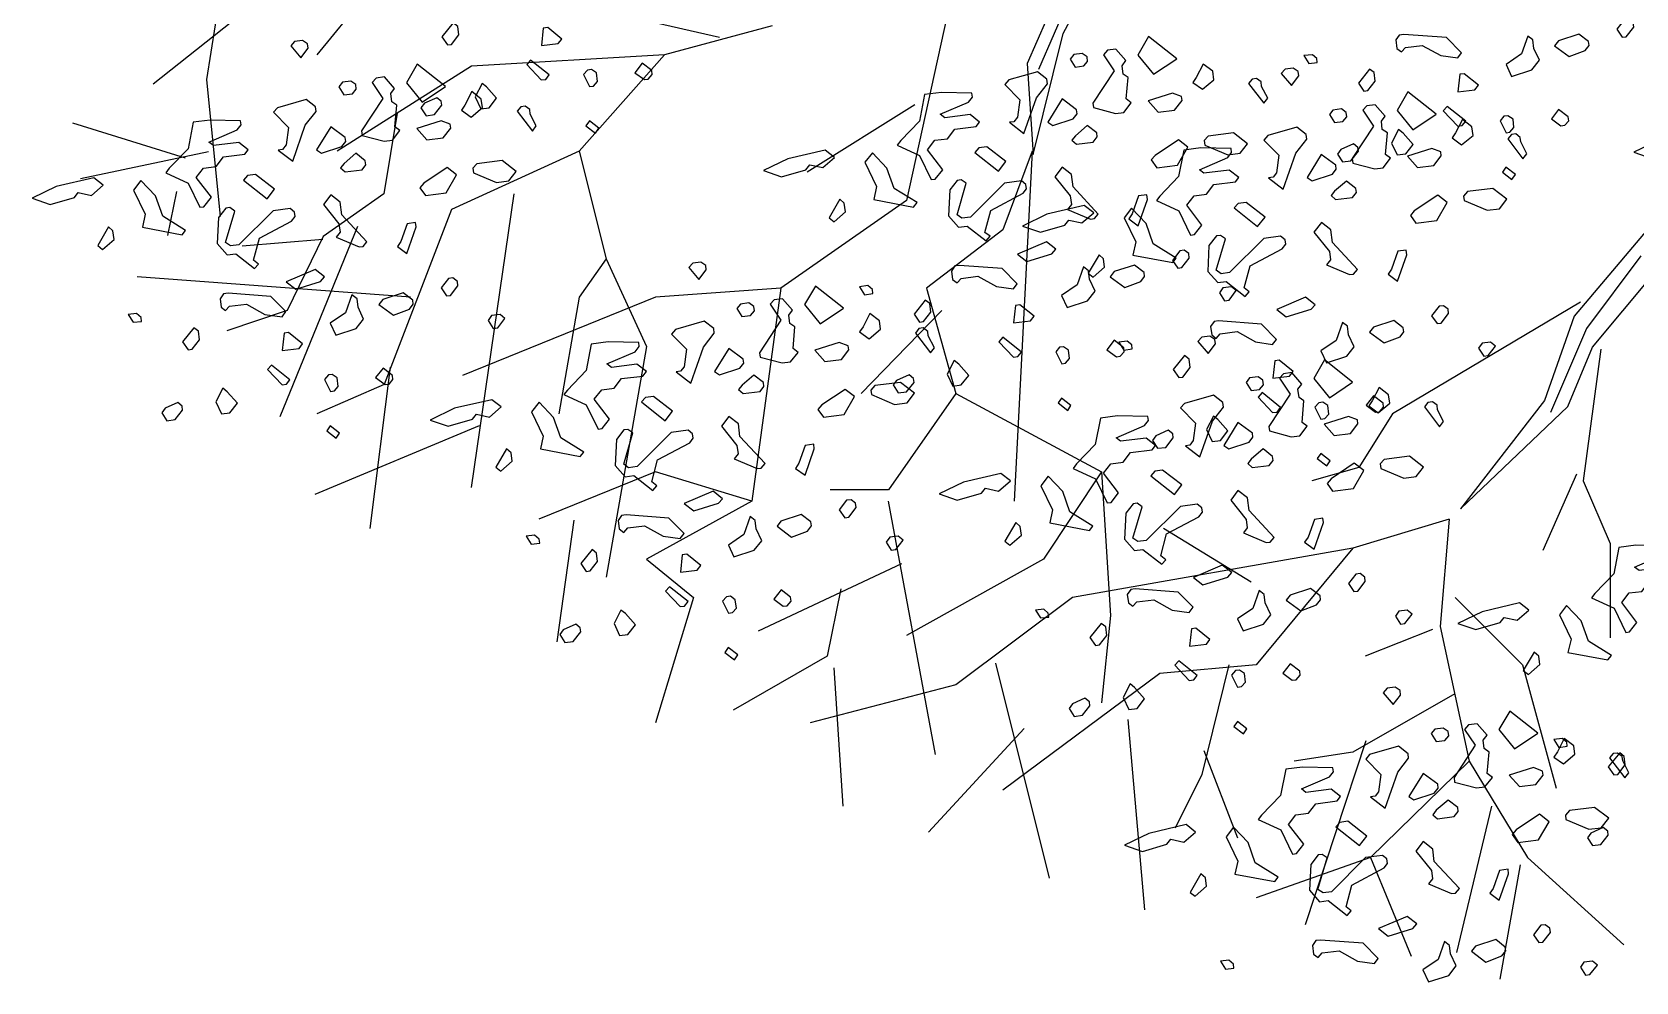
# Model space of a CAD drawing. Header units: millimetres. Extents: x 935 to 13922, y 3203 to 7816.
# Drawn here: x 5771.2 to 5887.9, y 4141.1 to 4210.2 of the extents above; entities that cross this region are included whole.
import ezdxf

# ---------------------------------------------------------------- set-up
doc = ezdxf.new("R2010")
doc.units = ezdxf.units.MM
doc.layers.add('ALBERI', color=104, linetype='Continuous')

msp = doc.modelspace()

# ---------------------------------------------------------------- linework, layer by layer
at = {"layer": 'ALBERI', "color": 44, "linetype": 'ByBlock'}
for p, q in [((5846.19, 4210.1), (5852.3, 4221.51)), ((5849.7, 4219.72), (5844.4, 4207.49)), ((5848.35, 4218.82), (5843.58, 4207.94)), ((5837.74, 4211.33), (5834.81, 4197.95)), ((5844.03, 4201.31), (5846.19, 4210.1)), ((5843.58, 4207.94), (5844.03, 4201.31))]:
    msp.add_line(p, q, dxfattribs=at)
at = {"layer": 'ALBERI', "color": 104, "linetype": 'ByBlock'}
for p, q in [((5801.04, 4219.81), (5791.91, 4208.55)), ((5785.84, 4219.16), (5783.88, 4206.76)), ((5787.01, 4211.98), (5780, 4206.43)), ((5821.21, 4209.82), (5810.44, 4212.26)), ((5825.02, 4210.67), (5817.19, 4208.55)), ((5803.16, 4207.74), (5793.38, 4201.54)), ((5817.19, 4208.55), (5803.16, 4207.74)), ((5817.19, 4208.55), (5810.99, 4201.54)), ((5783.88, 4206.76), (5784.86, 4196.8)), ((5797.74, 4204.31), (5796.77, 4198.44)), ((5835.4, 4204.92), (5827.57, 4200.03)), ((5782.35, 4201.05), (5774.16, 4203.59)), ((5784.02, 4201.5), (5774.72, 4199.54)), ((5810.99, 4201.54), (5801.69, 4197.29)), ((5810.99, 4201.54), (5812.95, 4193.7)), ((5843.94, 4201.54), (5841.82, 4195.82)), ((5843.94, 4201.54), (5842.64, 4176.08)), ((5892.62, 4200.49), (5883.38, 4189.53)), ((5781.69, 4198.6), (5781.03, 4195.4)), ((5796.77, 4198.44), (5792.36, 4195.34)), ((5806.23, 4198.44), (5803.13, 4177.06)), ((5801.69, 4197.29), (5796.8, 4184.57)), ((5834.81, 4197.95), (5825.67, 4191.58)), ((5794.87, 4196.06), (5789.22, 4182.22)), ((5792.34, 4195.13), (5786.47, 4194.64)), ((5792.36, 4195.34), (5789.75, 4189.95)), ((5841.82, 4195.82), (5836.27, 4191.58)), ((5888.22, 4193.93), (5884.27, 4188.63)), ((5812.95, 4193.7), (5810.99, 4190.93)), ((5812.95, 4193.7), (5815.89, 4187.34)), ((5884.72, 4187.29), (5889.12, 4192.58)), ((5798.72, 4190.93), (5778.82, 4192.4)), ((5825.67, 4191.58), (5816.54, 4190.93)), ((5825.67, 4191.58), (5823.55, 4176.08)), ((5836.27, 4191.58), (5838.39, 4183.91)), ((5816.54, 4190.93), (5802.51, 4185.22)), ((5810.99, 4190.93), (5809.52, 4182.44)), ((5883.84, 4190.56), (5870.17, 4182.44)), ((5789.75, 4189.95), (5785.35, 4188.48)), ((5837.38, 4189.95), (5831.51, 4183.91)), ((5883.38, 4189.53), (5881.22, 4183.41)), ((5884.27, 4188.63), (5881.66, 4182.52)), ((5815.89, 4187.34), (5812.95, 4170.53)), ((5882.93, 4182.97), (5884.72, 4187.29)), ((5885.31, 4187.14), (5884.03, 4177.55)), ((5797.23, 4185.83), (5795.76, 4174.08)), ((5796.8, 4184.57), (5791.91, 4182.44)), ((5838.39, 4183.91), (5833.5, 4176.9)), ((5838.39, 4183.91), (5849, 4178.2)), ((5881.22, 4183.41), (5875.11, 4175.51)), ((5870.17, 4182.44), (5867.72, 4178.53)), ((5875.11, 4175.51), (5882.93, 4182.97)), ((5803.72, 4181.56), (5791.76, 4176.57)), ((5816.54, 4178.2), (5808.06, 4174.77)), ((5823.55, 4176.08), (5816.54, 4178.2)), ((5849, 4178.2), (5844.76, 4171.84)), ((5849, 4178.2), (5849.65, 4167.76)), ((5867.72, 4178.53), (5864.29, 4177.55)), ((5883.54, 4178.04), (5881.09, 4172.49)), ((5884.03, 4177.55), (5885.99, 4172.98)), ((5833.5, 4176.9), (5829.26, 4176.9)), ((5823.55, 4176.08), (5815.89, 4171.84)), ((5833.47, 4176.08), (5836.89, 4157.64)), ((5810.6, 4174.68), (5809.37, 4165.83)), ((5859.87, 4170.17), (5853.5, 4174.08)), ((5874.28, 4174.77), (5867.27, 4172.65)), ((5874.28, 4174.77), (5873.63, 4166.94)), ((5885.99, 4172.98), (5885.99, 4166.13)), ((5815.89, 4171.84), (5819.31, 4169.06)), ((5844.76, 4171.84), (5834.81, 4166.29)), ((5867.27, 4172.65), (5846.88, 4169.06)), ((5867.27, 4172.65), (5860.25, 4164.17)), ((5834.44, 4171.51), (5824.01, 4166.62)), ((5830.02, 4169.68), (5829.04, 4164.78)), ((5819.31, 4169.06), (5816.54, 4159.93)), ((5846.88, 4169.06), (5838.39, 4162.7)), ((5874.73, 4169.06), (5879.63, 4164.17)), ((5849.65, 4167.76), (5849, 4161.39)), ((5873.63, 4166.94), (5875.75, 4157.15)), ((5873.08, 4166.74), (5868.18, 4164.78)), ((5829.04, 4164.78), (5822.19, 4160.86)), ((5829.52, 4163.95), (5830.18, 4153.87)), ((5841.27, 4164.29), (5845.19, 4148.63)), ((5853.24, 4163.52), (5841.82, 4155.03)), ((5860.25, 4164.17), (5853.24, 4163.52)), ((5858.26, 4164.17), (5856.3, 4156.17)), ((5879.63, 4164.17), (5882.07, 4155.19)), ((5838.39, 4162.7), (5827.79, 4159.93)), ((5874.69, 4162.05), (5867.27, 4157.8)), ((5850.9, 4160.18), (5852.12, 4146.34)), ((5843.36, 4159.52), (5836.4, 4151.99)), ((5856.44, 4157.93), (5858.89, 4151.56)), ((5867.27, 4157.8), (5863.02, 4157.15)), ((5868.21, 4158.62), (5863.8, 4145.24)), ((5875.75, 4157.15), (5868.57, 4150.14)), ((5875.75, 4157.15), (5879.99, 4150.14)), ((5856.3, 4156.17), (5854.34, 4152.26)), ((5877.36, 4153.87), (5874.81, 4143.23)), ((5868.57, 4150.14), (5860.25, 4147.2)), ((5868.57, 4150.14), (5871.51, 4142.96)), ((5879.44, 4149.6), (5877.97, 4141.28)), ((5879.99, 4150.14), (5887, 4143.77))]:
    msp.add_line(p, q, dxfattribs=at)
at = {"layer": 'ALBERI', "color": 104}
for points in [[(5802.23, 4210.02), (5802.15, 4210.63), (5801.82, 4210.88), (5801, 4209.86), (5801.4, 4209.29), (5801.69, 4209.32), (5802.23, 4210.02)], [(5809.73, 4209.71), (5808.7, 4210.54), (5808.38, 4210.5), (5808.24, 4209.23), (5809.47, 4209.39), (5809.73, 4209.71)], [(5884.46, 4209.24), (5884.42, 4209.53), (5883.73, 4210.07), (5882.25, 4209.59), (5881.96, 4209.22), (5883.02, 4208.44), (5884.18, 4208.88), (5884.46, 4209.24)], [(5887.71, 4210.57), (5887.67, 4210.9), (5887.34, 4211.15), (5887.02, 4211.11), (5886.48, 4210.42), (5886.88, 4209.84), (5887.17, 4209.88), (5887.71, 4210.57)], [(5791.23, 4209.37), (5790.87, 4209.61), (5790.29, 4209.54), (5790, 4209.21), (5790.74, 4208.35), (5791.27, 4209.04), (5791.23, 4209.37)], [(5851.16, 4205.06), (5850.79, 4205.35), (5850.93, 4206.91), (5850.56, 4207.16), (5850.49, 4207.77), (5850.77, 4208.14), (5850.04, 4208.97), (5849.43, 4208.89), (5849.14, 4208.56), (5849.91, 4207.4), (5848.37, 4205.04), (5848.41, 4204.72), (5850.01, 4204.29), (5850.62, 4204.37), (5851.16, 4205.06)], [(5852.42, 4209.89), (5851.64, 4208.54), (5852.77, 4207.14), (5854.47, 4208.27), (5852.42, 4209.89)], [(5874.1, 4209.81), (5870.98, 4210.04), (5870.65, 4210), (5870.4, 4209.64), (5870.48, 4209.02), (5870.81, 4208.77), (5871.1, 4209.1), (5872.33, 4209.25), (5873.67, 4208.51), (5874.91, 4208.33), (5875.19, 4208.7), (5874.1, 4209.81)], [(5880.85, 4208.16), (5880.44, 4209.03), (5880.37, 4209.64), (5880, 4209.93), (5879.54, 4208.62), (5878.42, 4207.86), (5878.83, 4206.99), (5880.31, 4207.47), (5880.85, 4208.16)], [(5799.21, 4207.87), (5798.43, 4206.52), (5799.56, 4205.12), (5801.26, 4206.26), (5799.21, 4207.87)], [(5808.81, 4207.1), (5807.46, 4208.18), (5807.17, 4207.85), (5808.23, 4206.73), (5808.56, 4206.77), (5808.81, 4207.1)], [(5816.3, 4207.13), (5816.27, 4207.42), (5815.57, 4207.95), (5815.04, 4207.26), (5815.73, 4206.76), (5816.01, 4206.8), (5816.3, 4207.13)], [(5847.98, 4208.08), (5847.94, 4208.41), (5847.58, 4208.65), (5846.97, 4208.58), (5846.71, 4208.25), (5847.08, 4207.67), (5847.7, 4207.75), (5847.98, 4208.08)], [(5857.08, 4207.36), (5856.39, 4207.89), (5855.89, 4206.91), (5855.64, 4206.55), (5856.33, 4206.05), (5857.16, 4206.74), (5857.08, 4207.36)], [(5864.66, 4208.29), (5864.33, 4208.57), (5863.71, 4208.5), (5864.08, 4207.92), (5864.69, 4208), (5864.66, 4208.29)], [(5794.77, 4206.06), (5794.73, 4206.39), (5794.37, 4206.64), (5793.76, 4206.56), (5793.5, 4206.23), (5793.87, 4205.65), (5794.49, 4205.73), (5794.77, 4206.06)], [(5797.95, 4203.05), (5797.58, 4203.33), (5797.72, 4204.89), (5797.35, 4205.14), (5797.28, 4205.75), (5797.56, 4206.12), (5796.83, 4206.95), (5796.22, 4206.87), (5795.93, 4206.54), (5796.7, 4205.39), (5795.16, 4203.02), (5795.2, 4202.7), (5796.8, 4202.27), (5797.41, 4202.35), (5797.95, 4203.05)], [(5812.32, 4206.62), (5812.25, 4207.24), (5811.88, 4207.49), (5811.59, 4207.45), (5811.3, 4207.12), (5811.74, 4206.26), (5812.03, 4206.29), (5812.32, 4206.62)], [(5845.06, 4206.46), (5845.02, 4206.79), (5844.33, 4207.32), (5842.24, 4206.73), (5841.95, 4206.4), (5843.04, 4205.29), (5842.87, 4204.02), (5842.62, 4203.69), (5842.3, 4203.65), (5843.35, 4202.83), (5844.27, 4205.44), (5845.06, 4206.46)], [(5860.64, 4206.26), (5860.6, 4206.59), (5860.27, 4206.84), (5859.95, 4206.8), (5859.69, 4206.47), (5860.79, 4205.03), (5861.08, 4205.4), (5860.64, 4206.26)], [(5863.3, 4207.35), (5862.94, 4207.6), (5862.36, 4207.52), (5862.07, 4207.19), (5862.81, 4206.33), (5863.34, 4207.02), (5863.3, 4207.35)], [(5868.91, 4206.65), (5868.83, 4207.27), (5868.5, 4207.52), (5867.68, 4206.5), (5868.08, 4205.92), (5868.37, 4205.96), (5868.91, 4206.65)], [(5876.41, 4206.35), (5875.38, 4207.18), (5875.06, 4207.14), (5874.92, 4205.87), (5876.15, 4206.02), (5876.41, 4206.35)], [(5803.87, 4205.34), (5803.18, 4205.88), (5802.68, 4204.89), (5802.43, 4204.53), (5803.12, 4204.03), (5803.95, 4204.72), (5803.87, 4205.34)], [(5837.44, 4200.2), (5836.34, 4201.65), (5836.87, 4202.34), (5837.78, 4202.45), (5838.31, 4203.15), (5839.87, 4203.34), (5840.12, 4203.67), (5839.43, 4204.21), (5837.59, 4203.97), (5837.26, 4204.23), (5839.32, 4205.11), (5839.6, 4205.48), (5839.56, 4205.77), (5837.35, 4205.82), (5836.12, 4205.66), (5835.74, 4203.74), (5834.38, 4202.32), (5834.12, 4201.99), (5835.76, 4201.24), (5836.61, 4199.48), (5836.9, 4199.51), (5837.44, 4200.2)], [(5854.85, 4205.24), (5854.81, 4205.52), (5854.16, 4205.77), (5852.39, 4205.22), (5853.12, 4204.39), (5854.31, 4204.54), (5854.85, 4205.24)], [(5871.28, 4205.86), (5870.5, 4204.51), (5871.63, 4203.11), (5873.33, 4204.24), (5871.28, 4205.86)], [(5791.85, 4204.44), (5791.81, 4204.77), (5791.12, 4205.31), (5789.03, 4204.71), (5788.74, 4204.38), (5789.83, 4203.27), (5789.66, 4202), (5789.41, 4201.67), (5789.09, 4201.63), (5790.15, 4200.81), (5791.06, 4203.43), (5791.85, 4204.44)], [(5807.43, 4204.24), (5807.39, 4204.57), (5807.06, 4204.82), (5806.74, 4204.78), (5806.48, 4204.45), (5807.59, 4203.01), (5807.87, 4203.38), (5807.43, 4204.24)], [(5847.22, 4204.27), (5847.18, 4204.56), (5846.12, 4205.35), (5845.09, 4203.67), (5845.45, 4203.42), (5846.93, 4203.9), (5847.22, 4204.27)], [(5866.84, 4204.05), (5866.8, 4204.37), (5866.44, 4204.62), (5865.82, 4204.54), (5865.57, 4204.22), (5865.94, 4203.64), (5866.55, 4203.71), (5866.84, 4204.05)], [(5870.02, 4201.03), (5869.65, 4201.31), (5869.79, 4202.87), (5869.42, 4203.12), (5869.35, 4203.74), (5869.63, 4204.1), (5868.9, 4204.93), (5868.29, 4204.85), (5868, 4204.52), (5868.77, 4203.37), (5867.23, 4201.01), (5867.27, 4200.68), (5868.87, 4200.26), (5869.48, 4200.34), (5870.02, 4201.03)], [(5875.49, 4203.73), (5874.14, 4204.81), (5873.85, 4204.48), (5874.91, 4203.37), (5875.24, 4203.41), (5875.49, 4203.73)], [(5882.98, 4203.76), (5882.95, 4204.05), (5882.25, 4204.59), (5881.72, 4203.9), (5882.41, 4203.4), (5882.69, 4203.43), (5882.98, 4203.76)], [(5784.23, 4198.19), (5783.13, 4199.63), (5783.66, 4200.32), (5784.57, 4200.44), (5785.11, 4201.13), (5786.66, 4201.33), (5786.91, 4201.65), (5786.22, 4202.19), (5784.38, 4201.96), (5784.05, 4202.21), (5786.11, 4203.09), (5786.39, 4203.46), (5786.36, 4203.75), (5784.14, 4203.8), (5782.91, 4203.65), (5782.53, 4201.72), (5781.17, 4200.3), (5780.91, 4199.97), (5782.55, 4199.23), (5783.4, 4197.46), (5783.69, 4197.49), (5784.23, 4198.19)], [(5794.01, 4202.25), (5793.97, 4202.54), (5792.91, 4203.33), (5791.88, 4201.65), (5792.24, 4201.4), (5793.72, 4201.89), (5794.01, 4202.25)], [(5801.64, 4203.22), (5801.6, 4203.51), (5800.95, 4203.76), (5799.18, 4203.2), (5799.91, 4202.37), (5801.1, 4202.52), (5801.64, 4203.22)], [(5848.68, 4202.58), (5848.64, 4202.87), (5847.95, 4203.41), (5847.09, 4202.67), (5846.83, 4202.35), (5847.16, 4202.06), (5848.39, 4202.21), (5848.68, 4202.58)], [(5863.92, 4202.43), (5863.88, 4202.75), (5863.19, 4203.29), (5861.1, 4202.69), (5860.81, 4202.36), (5861.9, 4201.25), (5861.73, 4199.98), (5861.48, 4199.66), (5861.15, 4199.61), (5862.21, 4198.79), (5863.13, 4201.41), (5863.92, 4202.43)], [(5875.94, 4203.32), (5875.25, 4203.86), (5874.75, 4202.88), (5874.5, 4202.51), (5875.19, 4202.01), (5876.02, 4202.7), (5875.94, 4203.32)], [(5879, 4203.26), (5878.93, 4203.88), (5878.56, 4204.12), (5878.27, 4204.09), (5877.99, 4203.76), (5878.43, 4202.89), (5878.71, 4202.93), (5879, 4203.26)], [(5855.28, 4201.83), (5854.59, 4202.37), (5852.89, 4201.24), (5852.6, 4200.91), (5853.01, 4200.33), (5854.53, 4200.53), (5855.28, 4201.83)], [(5859.62, 4202.09), (5858.6, 4202.88), (5856.76, 4202.65), (5856.47, 4202.32), (5856.51, 4201.99), (5858.18, 4201.28), (5859.09, 4201.4), (5859.62, 4202.09)], [(5879.5, 4202.23), (5879.46, 4202.55), (5879.13, 4202.8), (5878.81, 4202.76), (5878.55, 4202.44), (5879.65, 4201), (5879.94, 4201.36), (5879.5, 4202.23)], [(5891.07, 4201.91), (5892.02, 4201.7), (5892.88, 4202.43), (5892.19, 4202.97), (5889.48, 4202.33), (5887.71, 4201.48), (5889.02, 4201.02), (5890.79, 4201.54), (5891.07, 4201.91)], [(5795.47, 4200.56), (5795.43, 4200.85), (5794.74, 4201.39), (5793.88, 4200.66), (5793.62, 4200.33), (5793.96, 4200.04), (5795.19, 4200.2), (5795.47, 4200.56)], [(5806.41, 4200.07), (5805.39, 4200.86), (5803.55, 4200.63), (5803.26, 4200.3), (5803.3, 4199.97), (5804.97, 4199.26), (5805.88, 4199.38), (5806.41, 4200.07)], [(5827.76, 4200.56), (5828.71, 4200.35), (5829.57, 4201.09), (5828.88, 4201.62), (5826.16, 4200.99), (5824.4, 4200.14), (5825.7, 4199.68), (5827.48, 4200.2), (5827.76, 4200.56)], [(5833.9, 4198.84), (5833.38, 4200.32), (5832.32, 4201.43), (5831.78, 4200.74), (5832.63, 4198.97), (5832.42, 4198.03), (5835.32, 4197.47), (5835.57, 4197.8), (5833.9, 4198.84)], [(5840.65, 4201.86), (5840.07, 4201.79), (5839.78, 4201.46), (5841.49, 4200.09), (5842.03, 4200.79), (5840.65, 4201.86)], [(5856.3, 4196.17), (5855.19, 4197.61), (5855.73, 4198.3), (5856.64, 4198.42), (5857.17, 4199.11), (5858.73, 4199.31), (5858.98, 4199.63), (5858.29, 4200.17), (5856.44, 4199.94), (5856.12, 4200.19), (5858.18, 4201.08), (5858.46, 4201.44), (5858.42, 4201.73), (5856.21, 4201.78), (5854.98, 4201.63), (5854.6, 4199.7), (5853.23, 4198.28), (5852.98, 4197.96), (5854.62, 4197.21), (5855.47, 4195.44), (5855.76, 4195.48), (5856.3, 4196.17)], [(5866.07, 4200.24), (5866.04, 4200.53), (5864.98, 4201.31), (5863.95, 4199.64), (5864.31, 4199.39), (5865.79, 4199.87), (5866.07, 4200.24)], [(5873.71, 4201.2), (5873.67, 4201.49), (5873.02, 4201.74), (5871.25, 4201.18), (5871.98, 4200.36), (5873.17, 4200.51), (5873.71, 4201.2)], [(5774.55, 4198.55), (5775.5, 4198.33), (5776.36, 4199.07), (5775.67, 4199.61), (5772.95, 4198.97), (5771.19, 4198.12), (5772.49, 4197.66), (5774.27, 4198.18), (5774.55, 4198.55)], [(5787.44, 4199.84), (5786.86, 4199.77), (5786.57, 4199.44), (5788.29, 4198.07), (5788.82, 4198.77), (5787.44, 4199.84)], [(5802.07, 4199.82), (5801.38, 4200.35), (5799.68, 4199.22), (5799.39, 4198.89), (5799.8, 4198.32), (5801.32, 4198.51), (5802.07, 4199.82)], [(5848.76, 4196.97), (5846.93, 4198.94), (5846.82, 4199.85), (5846.13, 4200.38), (5845.59, 4199.69), (5846.72, 4198.29), (5846.8, 4197.67), (5846.51, 4197.31), (5848.19, 4196.6), (5848.47, 4196.64), (5848.76, 4196.97)], [(5780.69, 4196.82), (5780.17, 4198.3), (5779.11, 4199.42), (5778.57, 4198.72), (5779.42, 4196.95), (5779.21, 4196.01), (5782.11, 4195.46), (5782.36, 4195.78), (5780.69, 4196.82)], [(5840.51, 4195.63), (5840.94, 4197.23), (5843.28, 4198.48), (5843.53, 4198.81), (5843.49, 4199.13), (5843.16, 4199.38), (5841.93, 4199.23), (5839.45, 4196.75), (5838.84, 4196.67), (5838.48, 4196.92), (5839.14, 4199.21), (5838.78, 4199.46), (5838.49, 4199.42), (5837.95, 4198.73), (5837.86, 4196.84), (5838.59, 4196.01), (5839.21, 4196.09), (5840.59, 4195.02), (5840.88, 4195.35), (5840.51, 4195.63)], [(5867.54, 4198.55), (5867.5, 4198.84), (5866.81, 4199.37), (5865.95, 4198.64), (5865.69, 4198.31), (5866.02, 4198.02), (5867.25, 4198.18), (5867.54, 4198.55)], [(5878.48, 4198.05), (5877.46, 4198.84), (5875.62, 4198.61), (5875.33, 4198.28), (5875.37, 4197.95), (5877.04, 4197.25), (5877.94, 4197.36), (5878.48, 4198.05)], [(5787.3, 4193.61), (5787.73, 4195.21), (5790.07, 4196.46), (5790.32, 4196.79), (5790.28, 4197.11), (5789.96, 4197.37), (5788.72, 4197.21), (5786.24, 4194.73), (5785.63, 4194.65), (5785.27, 4194.9), (5785.93, 4197.19), (5785.57, 4197.44), (5785.28, 4197.4), (5784.74, 4196.71), (5784.65, 4194.82), (5785.38, 4194), (5786, 4194.07), (5787.38, 4193), (5787.67, 4193.33), (5787.3, 4193.61)], [(5795.55, 4194.95), (5793.72, 4196.92), (5793.61, 4197.83), (5792.92, 4198.37), (5792.38, 4197.67), (5793.51, 4196.27), (5793.59, 4195.66), (5793.31, 4195.29), (5794.98, 4194.58), (5795.27, 4194.62), (5795.55, 4194.95)], [(5830.28, 4197.76), (5829.95, 4198.05), (5829.17, 4196.7), (5829.53, 4196.41), (5830.36, 4197.14), (5830.28, 4197.76)], [(5846.62, 4196.53), (5847.56, 4196.32), (5848.43, 4197.05), (5847.74, 4197.59), (5845.02, 4196.95), (5843.25, 4196.1), (5844.56, 4195.64), (5846.33, 4196.16), (5846.62, 4196.53)], [(5852.76, 4194.8), (5852.24, 4196.28), (5851.18, 4197.4), (5850.64, 4196.7), (5851.49, 4194.94), (5851.28, 4193.99), (5854.18, 4193.44), (5854.43, 4193.77), (5852.76, 4194.8)], [(5852.3, 4198.37), (5851.68, 4198.29), (5851.22, 4196.98), (5850.98, 4196.62), (5851.66, 4196.12), (5852.34, 4198.04), (5852.3, 4198.37)], [(5859.51, 4197.82), (5858.93, 4197.75), (5858.64, 4197.42), (5860.35, 4196.06), (5860.89, 4196.75), (5859.51, 4197.82)], [(5874.14, 4197.8), (5873.45, 4198.34), (5871.75, 4197.2), (5871.46, 4196.87), (5871.87, 4196.3), (5873.39, 4196.49), (5874.14, 4197.8)], [(5799.09, 4196.35), (5798.47, 4196.27), (5798.01, 4194.97), (5797.77, 4194.6), (5798.45, 4194.1), (5799.13, 4196.03), (5799.09, 4196.35)], [(5867.62, 4192.93), (5865.79, 4194.91), (5865.68, 4195.81), (5864.99, 4196.35), (5864.45, 4195.66), (5865.58, 4194.25), (5865.66, 4193.64), (5865.37, 4193.27), (5867.04, 4192.56), (5867.33, 4192.6), (5867.62, 4192.93)], [(5777.07, 4195.74), (5776.74, 4196.03), (5775.96, 4194.68), (5776.32, 4194.39), (5777.15, 4195.12), (5777.07, 4195.74)], [(5845.67, 4194.41), (5844.98, 4194.94), (5842.88, 4194.06), (5843.57, 4193.52), (5845.38, 4194.08), (5845.67, 4194.41)], [(5859.37, 4191.6), (5859.8, 4193.19), (5862.14, 4194.44), (5862.39, 4194.77), (5862.35, 4195.1), (5862.02, 4195.35), (5860.79, 4195.19), (5858.31, 4192.71), (5857.7, 4192.63), (5857.34, 4192.88), (5858, 4195.17), (5857.64, 4195.42), (5857.35, 4195.38), (5856.81, 4194.69), (5856.72, 4192.8), (5857.45, 4191.98), (5858.07, 4192.06), (5859.45, 4190.98), (5859.74, 4191.31), (5859.37, 4191.6)], [(5849.14, 4193.72), (5848.81, 4194.01), (5848.03, 4192.66), (5848.39, 4192.38), (5849.22, 4193.11), (5849.14, 4193.72)], [(5855.38, 4193.76), (5855.34, 4194.09), (5855.01, 4194.34), (5854.69, 4194.3), (5854.15, 4193.6), (5854.55, 4193.03), (5854.84, 4193.07), (5855.38, 4193.76)], [(5871.16, 4194.33), (5870.54, 4194.26), (5870.08, 4192.95), (5869.84, 4192.59), (5870.52, 4192.09), (5871.2, 4194.01), (5871.16, 4194.33)], [(5792.46, 4192.39), (5791.77, 4192.93), (5789.67, 4192.04), (5790.37, 4191.5), (5792.17, 4192.06), (5792.46, 4192.39)], [(5820.2, 4193.22), (5819.83, 4193.47), (5819.25, 4193.4), (5818.97, 4193.07), (5819.7, 4192.21), (5820.24, 4192.9), (5820.2, 4193.22)], [(5841.77, 4193), (5838.65, 4193.23), (5838.32, 4193.19), (5838.08, 4192.82), (5838.15, 4192.21), (5838.48, 4191.96), (5838.77, 4192.29), (5840, 4192.44), (5841.34, 4191.69), (5842.58, 4191.52), (5842.86, 4191.88), (5841.77, 4193)], [(5848.52, 4191.35), (5848.11, 4192.22), (5848.04, 4192.83), (5847.67, 4193.12), (5847.21, 4191.81), (5846.09, 4191.04), (5846.5, 4190.17), (5847.98, 4190.66), (5848.52, 4191.35)], [(5852.13, 4192.43), (5852.09, 4192.72), (5851.4, 4193.26), (5849.92, 4192.78), (5849.63, 4192.41), (5850.69, 4191.62), (5851.85, 4192.06), (5852.13, 4192.43)], [(5802.17, 4191.74), (5802.13, 4192.07), (5801.8, 4192.32), (5801.48, 4192.28), (5800.94, 4191.59), (5801.34, 4191.01), (5801.63, 4191.05), (5802.17, 4191.74)], [(5828.18, 4191.73), (5827.39, 4190.38), (5828.52, 4188.98), (5830.22, 4190.12), (5828.18, 4191.73)], [(5832.33, 4191.47), (5832, 4191.76), (5831.38, 4191.68), (5831.75, 4191.1), (5832.36, 4191.18), (5832.33, 4191.47)], [(5858.8, 4191.4), (5858.44, 4191.68), (5857.82, 4191.61), (5857.57, 4191.24), (5857.94, 4190.66), (5858.27, 4190.71), (5858.8, 4191.4)], [(5788.56, 4190.98), (5785.44, 4191.21), (5785.11, 4191.17), (5784.87, 4190.81), (5784.94, 4190.19), (5785.27, 4189.94), (5785.56, 4190.27), (5786.79, 4190.42), (5788.13, 4189.67), (5789.37, 4189.5), (5789.65, 4189.87), (5788.56, 4190.98)], [(5795.31, 4189.33), (5794.9, 4190.2), (5794.83, 4190.81), (5794.46, 4191.1), (5794, 4189.79), (5792.88, 4189.02), (5793.29, 4188.16), (5794.77, 4188.64), (5795.31, 4189.33)], [(5798.92, 4190.41), (5798.88, 4190.7), (5798.19, 4191.24), (5796.71, 4190.76), (5796.42, 4190.39), (5797.48, 4189.61), (5798.64, 4190.05), (5798.92, 4190.41)], [(5823.74, 4189.92), (5823.7, 4190.25), (5823.33, 4190.5), (5822.72, 4190.42), (5822.47, 4190.09), (5822.83, 4189.51), (5823.45, 4189.59), (5823.74, 4189.92)], [(5826.91, 4186.9), (5826.55, 4187.19), (5826.68, 4188.75), (5826.32, 4189), (5826.24, 4189.61), (5826.52, 4189.98), (5825.79, 4190.81), (5825.18, 4190.73), (5824.89, 4190.4), (5825.66, 4189.25), (5824.12, 4186.88), (5824.16, 4186.56), (5825.76, 4186.13), (5826.37, 4186.21), (5826.91, 4186.9)], [(5836.58, 4189.84), (5836.5, 4190.46), (5836.17, 4190.71), (5835.35, 4189.68), (5835.75, 4189.11), (5836.04, 4189.15), (5836.58, 4189.84)], [(5844.08, 4189.54), (5843.05, 4190.36), (5842.73, 4190.32), (5842.59, 4189.06), (5843.82, 4189.21), (5844.08, 4189.54)], [(5864.53, 4190.37), (5863.83, 4190.91), (5861.74, 4190.02), (5862.43, 4189.48), (5864.24, 4190.04), (5864.53, 4190.37)], [(5874.24, 4189.72), (5874.2, 4190.05), (5873.87, 4190.3), (5873.55, 4190.26), (5873.01, 4189.57), (5873.41, 4189), (5873.7, 4189.03), (5874.24, 4189.72)], [(5779.12, 4189.45), (5778.79, 4189.74), (5778.17, 4189.67), (5778.54, 4189.09), (5779.15, 4189.16), (5779.12, 4189.45)], [(5805.59, 4189.38), (5805.23, 4189.67), (5804.61, 4189.59), (5804.36, 4189.23), (5804.73, 4188.65), (5805.06, 4188.69), (5805.59, 4189.38)], [(5820.82, 4188.3), (5820.78, 4188.63), (5820.08, 4189.17), (5817.99, 4188.57), (5817.7, 4188.24), (5818.8, 4187.13), (5818.63, 4185.86), (5818.37, 4185.53), (5818.05, 4185.49), (5819.11, 4184.67), (5820.03, 4187.28), (5820.82, 4188.3)], [(5832.84, 4189.2), (5832.14, 4189.73), (5831.64, 4188.75), (5831.39, 4188.39), (5832.08, 4187.89), (5832.91, 4188.58), (5832.84, 4189.2)], [(5860.63, 4188.96), (5857.51, 4189.19), (5857.18, 4189.15), (5856.93, 4188.79), (5857.01, 4188.17), (5857.34, 4187.92), (5857.63, 4188.25), (5858.86, 4188.41), (5860.2, 4187.66), (5861.44, 4187.48), (5861.72, 4187.85), (5860.63, 4188.96)], [(5867.38, 4187.31), (5866.97, 4188.18), (5866.9, 4188.8), (5866.53, 4189.08), (5866.07, 4187.77), (5864.95, 4187.01), (5865.36, 4186.14), (5866.84, 4186.62), (5867.38, 4187.31)], [(5870.99, 4188.39), (5870.95, 4188.68), (5870.26, 4189.22), (5868.78, 4188.74), (5868.49, 4188.37), (5869.55, 4187.59), (5870.71, 4188.03), (5870.99, 4188.39)], [(5783.37, 4187.82), (5783.29, 4188.44), (5782.96, 4188.69), (5782.14, 4187.67), (5782.54, 4187.09), (5782.83, 4187.13), (5783.37, 4187.82)], [(5790.87, 4187.52), (5789.84, 4188.35), (5789.52, 4188.31), (5789.39, 4187.04), (5790.62, 4187.19), (5790.87, 4187.52)], [(5836.39, 4188.1), (5836.35, 4188.43), (5836.02, 4188.68), (5835.7, 4188.64), (5835.45, 4188.31), (5836.55, 4186.87), (5836.83, 4187.24), (5836.39, 4188.1)], [(5843.16, 4186.92), (5841.81, 4188), (5841.52, 4187.67), (5842.58, 4186.55), (5842.91, 4186.6), (5843.16, 4186.92)], [(5857.24, 4187.84), (5856.88, 4188.09), (5856.3, 4188.02), (5856.01, 4187.69), (5856.74, 4186.83), (5857.28, 4187.52), (5857.24, 4187.84)], [(5813.19, 4182.05), (5812.09, 4183.49), (5812.63, 4184.18), (5813.53, 4184.3), (5814.07, 4184.99), (5815.62, 4185.18), (5815.88, 4185.51), (5815.18, 4186.05), (5813.34, 4185.81), (5813.01, 4186.07), (5815.07, 4186.95), (5815.35, 4187.32), (5815.32, 4187.61), (5813.11, 4187.66), (5811.87, 4187.5), (5811.49, 4185.58), (5810.13, 4184.16), (5809.88, 4183.83), (5811.51, 4183.08), (5812.36, 4181.32), (5812.65, 4181.35), (5813.19, 4182.05)], [(5822.97, 4186.11), (5822.93, 4186.4), (5821.88, 4187.19), (5820.84, 4185.51), (5821.2, 4185.26), (5822.68, 4185.75), (5822.97, 4186.11)], [(5830.6, 4187.08), (5830.57, 4187.37), (5829.91, 4187.61), (5828.14, 4187.06), (5828.87, 4186.23), (5830.07, 4186.38), (5830.6, 4187.08)], [(5846.67, 4186.45), (5846.6, 4187.06), (5846.23, 4187.31), (5845.94, 4187.27), (5845.66, 4186.94), (5846.1, 4186.08), (5846.38, 4186.12), (5846.67, 4186.45)], [(5850.65, 4186.95), (5850.62, 4187.24), (5849.92, 4187.78), (5849.39, 4187.08), (5850.08, 4186.58), (5850.36, 4186.62), (5850.65, 4186.95)], [(5851.19, 4187.44), (5850.86, 4187.73), (5850.24, 4187.65), (5850.61, 4187.07), (5851.22, 4187.15), (5851.19, 4187.44)], [(5877.66, 4187.36), (5877.3, 4187.65), (5876.68, 4187.57), (5876.43, 4187.21), (5876.8, 4186.63), (5877.13, 4186.67), (5877.66, 4187.36)], [(5789.95, 4184.9), (5788.6, 4185.98), (5788.31, 4185.65), (5789.37, 4184.54), (5789.7, 4184.58), (5789.95, 4184.9)], [(5797.44, 4184.93), (5797.41, 4185.22), (5796.72, 4185.76), (5796.18, 4185.07), (5796.87, 4184.57), (5797.16, 4184.6), (5797.44, 4184.93)], [(5855.44, 4185.8), (5855.36, 4186.42), (5855.03, 4186.67), (5854.21, 4185.65), (5854.61, 4185.08), (5854.9, 4185.11), (5855.44, 4185.8)], [(5862.94, 4185.5), (5861.91, 4186.33), (5861.59, 4186.29), (5861.45, 4185.02), (5862.68, 4185.18), (5862.94, 4185.5)], [(5865.22, 4186.35), (5864.44, 4185), (5865.57, 4183.6), (5867.26, 4184.74), (5865.22, 4186.35)], [(5793.46, 4184.43), (5793.39, 4185.04), (5793.02, 4185.29), (5792.74, 4185.26), (5792.45, 4184.93), (5792.89, 4184.06), (5793.18, 4184.1), (5793.46, 4184.43)], [(5824.43, 4184.42), (5824.4, 4184.71), (5823.7, 4185.25), (5822.84, 4184.52), (5822.59, 4184.19), (5822.92, 4183.9), (5824.15, 4184.06), (5824.43, 4184.42)], [(5835.38, 4183.93), (5834.36, 4184.72), (5832.51, 4184.49), (5832.22, 4184.16), (5832.26, 4183.83), (5833.93, 4183.12), (5834.84, 4183.24), (5835.38, 4183.93)], [(5860.78, 4184.54), (5860.74, 4184.87), (5860.38, 4185.12), (5859.76, 4185.04), (5859.51, 4184.71), (5859.88, 4184.13), (5860.49, 4184.21), (5860.78, 4184.54)], [(5863.96, 4181.52), (5863.59, 4181.81), (5863.72, 4183.37), (5863.36, 4183.62), (5863.28, 4184.23), (5863.57, 4184.6), (5862.84, 4185.43), (5862.22, 4185.35), (5861.93, 4185.02), (5862.71, 4183.87), (5861.17, 4181.5), (5861.21, 4181.18), (5862.8, 4180.75), (5863.42, 4180.83), (5863.96, 4181.52)], [(5803.51, 4182.4), (5804.46, 4182.19), (5805.32, 4182.93), (5804.63, 4183.46), (5801.92, 4182.83), (5800.15, 4181.98), (5801.46, 4181.52), (5803.23, 4182.04), (5803.51, 4182.4)], [(5809.65, 4180.68), (5809.13, 4182.16), (5808.07, 4183.27), (5807.53, 4182.58), (5808.38, 4180.81), (5808.17, 4179.87), (5811.07, 4179.32), (5811.32, 4179.64), (5809.65, 4180.68)], [(5816.4, 4183.7), (5815.82, 4183.63), (5815.53, 4183.3), (5817.25, 4181.93), (5817.78, 4182.63), (5816.4, 4183.7)], [(5831.03, 4183.68), (5830.34, 4184.21), (5828.65, 4183.08), (5828.36, 4182.75), (5828.76, 4182.18), (5830.28, 4182.37), (5831.03, 4183.68)], [(5857.86, 4182.92), (5857.82, 4183.25), (5857.13, 4183.79), (5855.03, 4183.19), (5854.74, 4182.86), (5855.84, 4181.75), (5855.67, 4180.48), (5855.42, 4180.15), (5855.09, 4180.11), (5856.15, 4179.29), (5857.07, 4181.9), (5857.86, 4182.92)], [(5862.02, 4182.89), (5860.67, 4183.97), (5860.38, 4183.64), (5861.44, 4182.52), (5861.76, 4182.56), (5862.02, 4182.89)], [(5865.53, 4182.41), (5865.46, 4183.03), (5865.09, 4183.28), (5864.8, 4183.24), (5864.51, 4182.91), (5864.95, 4182.04), (5865.24, 4182.08), (5865.53, 4182.41)], [(5869.51, 4182.91), (5869.48, 4183.2), (5868.78, 4183.74), (5868.25, 4183.05), (5868.93, 4182.55), (5869.22, 4182.58), (5869.51, 4182.91)], [(5869.88, 4183.82), (5869.19, 4184.35), (5868.69, 4183.37), (5868.44, 4183.01), (5869.13, 4182.51), (5869.96, 4183.2), (5869.88, 4183.82)], [(5873.44, 4182.72), (5873.4, 4183.05), (5873.07, 4183.3), (5872.74, 4183.26), (5872.49, 4182.93), (5873.59, 4181.49), (5873.88, 4181.86), (5873.44, 4182.72)], [(5824.52, 4178.81), (5822.69, 4180.78), (5822.57, 4181.69), (5821.88, 4182.23), (5821.34, 4181.53), (5822.47, 4180.13), (5822.55, 4179.52), (5822.27, 4179.15), (5823.94, 4178.44), (5824.23, 4178.48), (5824.52, 4178.81)], [(5850.23, 4176.67), (5849.13, 4178.11), (5849.67, 4178.8), (5850.57, 4178.92), (5851.11, 4179.61), (5852.67, 4179.8), (5852.92, 4180.13), (5852.23, 4180.67), (5850.38, 4180.43), (5850.06, 4180.69), (5852.11, 4181.57), (5852.4, 4181.94), (5852.36, 4182.23), (5850.15, 4182.28), (5848.92, 4182.12), (5848.54, 4180.2), (5847.17, 4178.78), (5846.92, 4178.45), (5848.56, 4177.7), (5849.41, 4175.94), (5849.7, 4175.97), (5850.23, 4176.67)], [(5867.65, 4181.7), (5867.61, 4181.99), (5866.95, 4182.23), (5865.19, 4181.68), (5865.92, 4180.85), (5867.11, 4181), (5867.65, 4181.7)], [(5816.27, 4177.47), (5816.69, 4179.07), (5819.03, 4180.32), (5819.28, 4180.65), (5819.24, 4180.97), (5818.92, 4181.23), (5817.69, 4181.07), (5815.21, 4178.59), (5814.59, 4178.51), (5814.23, 4178.76), (5814.9, 4181.05), (5814.53, 4181.3), (5814.24, 4181.26), (5813.71, 4180.57), (5813.61, 4178.68), (5814.34, 4177.85), (5814.96, 4177.93), (5816.34, 4176.86), (5816.63, 4177.19), (5816.27, 4177.47)], [(5860.01, 4180.73), (5859.98, 4181.02), (5858.92, 4181.81), (5857.88, 4180.13), (5858.25, 4179.88), (5859.73, 4180.37), (5860.01, 4180.73)], [(5806.04, 4179.6), (5805.71, 4179.89), (5804.92, 4178.54), (5805.29, 4178.25), (5806.11, 4178.98), (5806.04, 4179.6)], [(5828.05, 4180.21), (5827.44, 4180.13), (5826.98, 4178.83), (5826.73, 4178.46), (5827.42, 4177.96), (5828.09, 4179.89), (5828.05, 4180.21)], [(5861.48, 4179.04), (5861.44, 4179.33), (5860.75, 4179.87), (5859.88, 4179.14), (5859.63, 4178.81), (5859.96, 4178.52), (5861.19, 4178.68), (5861.48, 4179.04)], [(5868.08, 4178.3), (5867.38, 4178.83), (5865.69, 4177.7), (5865.4, 4177.37), (5865.8, 4176.8), (5867.32, 4176.99), (5868.08, 4178.3)], [(5872.42, 4178.55), (5871.4, 4179.34), (5869.56, 4179.11), (5869.27, 4178.78), (5869.31, 4178.45), (5870.98, 4177.74), (5871.88, 4177.86), (5872.42, 4178.55)], [(5840.56, 4177.02), (5841.5, 4176.81), (5842.37, 4177.55), (5841.67, 4178.08), (5838.96, 4177.45), (5837.19, 4176.6), (5838.5, 4176.14), (5840.27, 4176.66), (5840.56, 4177.02)], [(5846.69, 4175.3), (5846.18, 4176.78), (5845.12, 4177.89), (5844.58, 4177.2), (5845.43, 4175.43), (5845.22, 4174.49), (5848.12, 4173.94), (5848.37, 4174.26), (5846.69, 4175.3)], [(5853.44, 4178.32), (5852.86, 4178.25), (5852.58, 4177.92), (5854.29, 4176.55), (5854.83, 4177.25), (5853.44, 4178.32)], [(5821.42, 4176.25), (5820.73, 4176.79), (5818.63, 4175.9), (5819.33, 4175.36), (5821.13, 4175.92), (5821.42, 4176.25)], [(5861.56, 4173.43), (5859.73, 4175.4), (5859.62, 4176.31), (5858.92, 4176.85), (5858.39, 4176.15), (5859.52, 4174.75), (5859.6, 4174.14), (5859.31, 4173.77), (5860.98, 4173.06), (5861.27, 4173.1), (5861.56, 4173.43)], [(5817.52, 4174.84), (5814.4, 4175.07), (5814.08, 4175.03), (5813.83, 4174.66), (5813.91, 4174.05), (5814.23, 4173.8), (5814.52, 4174.13), (5815.75, 4174.28), (5817.1, 4173.53), (5818.33, 4173.36), (5818.62, 4173.73), (5817.52, 4174.84)], [(5827.88, 4174.27), (5827.85, 4174.56), (5827.15, 4175.1), (5825.67, 4174.62), (5825.39, 4174.25), (5826.44, 4173.46), (5827.6, 4173.9), (5827.88, 4174.27)], [(5831.13, 4175.6), (5831.09, 4175.93), (5830.77, 4176.18), (5830.44, 4176.14), (5829.9, 4175.45), (5830.31, 4174.87), (5830.6, 4174.91), (5831.13, 4175.6)], [(5853.31, 4172.09), (5853.73, 4173.69), (5856.08, 4174.94), (5856.33, 4175.27), (5856.29, 4175.59), (5855.96, 4175.85), (5854.73, 4175.69), (5852.25, 4173.21), (5851.64, 4173.13), (5851.27, 4173.38), (5851.94, 4175.67), (5851.58, 4175.92), (5851.29, 4175.88), (5850.75, 4175.19), (5850.66, 4173.3), (5851.39, 4172.47), (5852, 4172.55), (5853.39, 4171.48), (5853.68, 4171.81), (5853.31, 4172.09)], [(5824.27, 4173.19), (5823.87, 4174.06), (5823.79, 4174.67), (5823.42, 4174.96), (5822.96, 4173.65), (5821.85, 4172.88), (5822.25, 4172.02), (5823.73, 4172.5), (5824.27, 4173.19)], [(5843.08, 4174.22), (5842.75, 4174.51), (5841.96, 4173.16), (5842.33, 4172.87), (5843.16, 4173.6), (5843.08, 4174.22)], [(5865.1, 4174.83), (5864.48, 4174.75), (5864.02, 4173.45), (5863.77, 4173.08), (5864.46, 4172.58), (5865.14, 4174.51), (5865.1, 4174.83)], [(5808.08, 4173.31), (5807.75, 4173.6), (5807.13, 4173.53), (5807.5, 4172.95), (5808.12, 4173.02), (5808.08, 4173.31)], [(5834.56, 4173.24), (5834.19, 4173.52), (5833.58, 4173.45), (5833.33, 4173.08), (5833.69, 4172.51), (5834.02, 4172.55), (5834.56, 4173.24)], [(5887.95, 4167.25), (5886.85, 4168.69), (5887.39, 4169.39), (5888.29, 4169.5), (5888.83, 4170.19), (5890.39, 4170.39), (5890.64, 4170.72), (5889.95, 4171.25), (5888.1, 4171.02), (5887.77, 4171.27), (5889.83, 4172.16), (5890.12, 4172.52), (5890.08, 4172.81), (5887.87, 4172.86), (5886.64, 4172.71), (5886.26, 4170.79), (5884.89, 4169.36), (5884.64, 4169.04), (5886.28, 4168.29), (5887.13, 4166.52), (5887.41, 4166.56), (5887.95, 4167.25)], [(5812.33, 4171.68), (5812.25, 4172.3), (5811.93, 4172.55), (5811.1, 4171.53), (5811.5, 4170.95), (5811.79, 4170.99), (5812.33, 4171.68)], [(5819.83, 4171.38), (5818.81, 4172.21), (5818.48, 4172.16), (5818.35, 4170.9), (5819.58, 4171.05), (5819.83, 4171.38)], [(5858.47, 4170.87), (5857.77, 4171.41), (5855.68, 4170.52), (5856.37, 4169.98), (5858.18, 4170.54), (5858.47, 4170.87)], [(5868.18, 4170.22), (5868.14, 4170.55), (5867.81, 4170.8), (5867.49, 4170.76), (5866.95, 4170.07), (5867.35, 4169.49), (5867.64, 4169.53), (5868.18, 4170.22)], [(5818.91, 4168.76), (5817.56, 4169.84), (5817.27, 4169.51), (5818.33, 4168.4), (5818.66, 4168.44), (5818.91, 4168.76)], [(5826.41, 4168.79), (5826.37, 4169.08), (5825.68, 4169.62), (5825.14, 4168.93), (5825.83, 4168.42), (5826.12, 4168.46), (5826.41, 4168.79)], [(5854.56, 4169.46), (5851.45, 4169.69), (5851.12, 4169.65), (5850.87, 4169.28), (5850.95, 4168.67), (5851.28, 4168.42), (5851.57, 4168.75), (5852.8, 4168.9), (5854.14, 4168.15), (5855.38, 4167.98), (5855.66, 4168.35), (5854.56, 4169.46)], [(5861.31, 4167.81), (5860.91, 4168.68), (5860.83, 4169.29), (5860.47, 4169.58), (5860.01, 4168.27), (5858.89, 4167.5), (5859.29, 4166.64), (5860.78, 4167.12), (5861.31, 4167.81)], [(5864.93, 4168.89), (5864.89, 4169.18), (5864.2, 4169.72), (5862.72, 4169.24), (5862.43, 4168.87), (5863.49, 4168.08), (5864.64, 4168.52), (5864.93, 4168.89)], [(5822.43, 4168.29), (5822.35, 4168.9), (5821.99, 4169.15), (5821.7, 4169.12), (5821.41, 4168.79), (5821.85, 4167.92), (5822.14, 4167.96), (5822.43, 4168.29)], [(5845.12, 4167.93), (5844.79, 4168.22), (5844.18, 4168.14), (5844.55, 4167.57), (5845.16, 4167.64), (5845.12, 4167.93)], [(5871.6, 4167.86), (5871.23, 4168.14), (5870.62, 4168.07), (5870.37, 4167.7), (5870.74, 4167.13), (5871.06, 4167.17), (5871.6, 4167.86)], [(5878.28, 4167.61), (5879.22, 4167.4), (5880.08, 4168.13), (5879.39, 4168.67), (5876.68, 4168.03), (5874.91, 4167.18), (5876.22, 4166.72), (5877.99, 4167.24), (5878.28, 4167.61)], [(5884.41, 4165.88), (5883.89, 4167.36), (5882.83, 4168.48), (5882.3, 4167.79), (5883.15, 4166.02), (5882.93, 4165.07), (5885.83, 4164.52), (5886.09, 4164.85), (5884.41, 4165.88)], [(5849.37, 4166.3), (5849.3, 4166.92), (5848.97, 4167.17), (5848.14, 4166.15), (5848.55, 4165.57), (5848.84, 4165.61), (5849.37, 4166.3)], [(5856.88, 4166), (5855.85, 4166.83), (5855.53, 4166.78), (5855.39, 4165.52), (5856.62, 4165.67), (5856.88, 4166)], [(5880.8, 4164.8), (5880.47, 4165.09), (5879.68, 4163.74), (5880.05, 4163.46), (5880.88, 4164.19), (5880.8, 4164.8)], [(5855.96, 4163.38), (5854.61, 4164.46), (5854.32, 4164.13), (5855.38, 4163.02), (5855.7, 4163.06), (5855.96, 4163.38)], [(5859.47, 4162.91), (5859.39, 4163.52), (5859.03, 4163.77), (5858.74, 4163.74), (5858.45, 4163.4), (5858.89, 4162.54), (5859.18, 4162.58), (5859.47, 4162.91)], [(5863.45, 4163.41), (5863.41, 4163.7), (5862.72, 4164.24), (5862.18, 4163.55), (5862.87, 4163.04), (5863.16, 4163.08), (5863.45, 4163.41)], [(5870.71, 4162.29), (5870.35, 4162.54), (5869.77, 4162.46), (5869.48, 4162.13), (5870.21, 4161.27), (5870.75, 4161.96), (5870.71, 4162.29)], [(5877.43, 4155.97), (5877.06, 4156.25), (5877.19, 4157.81), (5876.83, 4158.06), (5876.75, 4158.68), (5877.04, 4159.04), (5876.31, 4159.87), (5875.69, 4159.79), (5875.41, 4159.46), (5876.18, 4158.31), (5874.64, 4155.95), (5874.68, 4155.62), (5876.27, 4155.2), (5876.89, 4155.28), (5877.43, 4155.97)], [(5878.69, 4160.8), (5877.91, 4159.45), (5879.04, 4158.05), (5880.73, 4159.18), (5878.69, 4160.8)], [(5874.25, 4158.99), (5874.21, 4159.31), (5873.85, 4159.56), (5873.23, 4159.48), (5872.98, 4159.16), (5873.35, 4158.58), (5873.96, 4158.66), (5874.25, 4158.99)], [(5882.84, 4158.52), (5882.51, 4158.81), (5881.9, 4158.73), (5882.26, 4158.15), (5882.88, 4158.23), (5882.84, 4158.52)], [(5883.35, 4158.26), (5882.66, 4158.8), (5882.16, 4157.82), (5881.91, 4157.45), (5882.6, 4156.95), (5883.43, 4157.65), (5883.35, 4158.26)], [(5871.33, 4157.37), (5871.29, 4157.69), (5870.6, 4158.23), (5868.5, 4157.64), (5868.22, 4157.3), (5869.31, 4156.19), (5869.14, 4154.92), (5868.89, 4154.6), (5868.56, 4154.55), (5869.62, 4153.73), (5870.54, 4156.35), (5871.33, 4157.37)], [(5887.09, 4156.89), (5887.01, 4157.5), (5886.69, 4157.75), (5885.86, 4156.73), (5886.27, 4156.16), (5886.56, 4156.19), (5887.09, 4156.89)], [(5886.91, 4157.17), (5886.87, 4157.49), (5886.54, 4157.74), (5886.21, 4157.7), (5885.96, 4157.38), (5887.06, 4155.94), (5887.35, 4156.3), (5886.91, 4157.17)], [(5863.7, 4151.11), (5862.6, 4152.55), (5863.14, 4153.24), (5864.05, 4153.36), (5864.58, 4154.05), (5866.14, 4154.25), (5866.39, 4154.57), (5865.7, 4155.11), (5863.85, 4154.88), (5863.53, 4155.13), (5865.58, 4156.02), (5865.87, 4156.38), (5865.83, 4156.67), (5863.62, 4156.72), (5862.39, 4156.57), (5862.01, 4154.65), (5860.64, 4153.22), (5860.39, 4152.9), (5862.03, 4152.15), (5862.88, 4150.38), (5863.17, 4150.42), (5863.7, 4151.11)], [(5881.12, 4156.14), (5881.08, 4156.43), (5880.43, 4156.68), (5878.66, 4156.12), (5879.39, 4155.3), (5880.58, 4155.45), (5881.12, 4156.14)], [(5873.48, 4155.18), (5873.45, 4155.47), (5872.39, 4156.25), (5871.35, 4154.58), (5871.72, 4154.33), (5873.2, 4154.81), (5873.48, 4155.18)], [(5874.95, 4153.49), (5874.91, 4153.78), (5874.22, 4154.31), (5873.35, 4153.58), (5873.1, 4153.25), (5873.43, 4152.96), (5874.66, 4153.12), (5874.95, 4153.49)], [(5881.55, 4152.74), (5880.86, 4153.28), (5879.16, 4152.14), (5878.87, 4151.81), (5879.27, 4151.24), (5880.79, 4151.43), (5881.55, 4152.74)], [(5885.89, 4152.99), (5884.87, 4153.78), (5883.03, 4153.55), (5882.74, 4153.22), (5882.78, 4152.9), (5884.45, 4152.19), (5885.35, 4152.3), (5885.89, 4152.99)], [(5854.03, 4151.47), (5854.97, 4151.26), (5855.84, 4151.99), (5855.14, 4152.53), (5852.43, 4151.89), (5850.66, 4151.04), (5851.97, 4150.58), (5853.74, 4151.1), (5854.03, 4151.47)], [(5860.16, 4149.74), (5859.65, 4151.22), (5858.59, 4152.34), (5858.05, 4151.65), (5858.9, 4149.88), (5858.69, 4148.93), (5861.59, 4148.38), (5861.84, 4148.71), (5860.16, 4149.74)], [(5866.91, 4152.77), (5866.34, 4152.69), (5866.05, 4152.36), (5867.76, 4151), (5868.3, 4151.69), (5866.91, 4152.77)], [(5875.03, 4147.87), (5873.2, 4149.85), (5873.09, 4150.75), (5872.39, 4151.29), (5871.86, 4150.6), (5872.99, 4149.2), (5873.07, 4148.58), (5872.78, 4148.21), (5874.45, 4147.51), (5874.74, 4147.54), (5875.03, 4147.87)], [(5866.78, 4146.54), (5867.21, 4148.13), (5869.55, 4149.39), (5869.8, 4149.71), (5869.76, 4150.04), (5869.43, 4150.29), (5868.2, 4150.13), (5865.72, 4147.65), (5865.11, 4147.57), (5864.74, 4147.82), (5865.41, 4150.11), (5865.05, 4150.36), (5864.76, 4150.32), (5864.22, 4149.63), (5864.13, 4147.75), (5864.86, 4146.92), (5865.47, 4147), (5866.86, 4145.92), (5867.15, 4146.25), (5866.78, 4146.54)], [(5856.55, 4148.66), (5856.22, 4148.95), (5855.44, 4147.6), (5855.8, 4147.32), (5856.63, 4148.05), (5856.55, 4148.66)], [(5878.57, 4149.28), (5877.95, 4149.2), (5877.49, 4147.89), (5877.24, 4147.53), (5877.93, 4147.03), (5878.61, 4148.95), (5878.57, 4149.28)], [(5871.94, 4145.31), (5871.24, 4145.85), (5869.15, 4144.96), (5869.84, 4144.42), (5871.65, 4144.98), (5871.94, 4145.31)], [(5881.65, 4144.67), (5881.61, 4144.99), (5881.28, 4145.24), (5880.96, 4145.2), (5880.42, 4144.51), (5880.82, 4143.94), (5881.11, 4143.97), (5881.65, 4144.67)], [(5868.03, 4143.9), (5864.92, 4144.13), (5864.59, 4144.09), (5864.34, 4143.73), (5864.42, 4143.11), (5864.75, 4142.86), (5865.04, 4143.19), (5866.27, 4143.35), (5867.61, 4142.6), (5868.85, 4142.42), (5869.13, 4142.79), (5868.03, 4143.9)], [(5874.79, 4142.25), (5874.38, 4143.12), (5874.3, 4143.74), (5873.94, 4144.02), (5873.48, 4142.71), (5872.36, 4141.95), (5872.77, 4141.08), (5874.25, 4141.56), (5874.79, 4142.25)], [(5878.4, 4143.34), (5878.36, 4143.62), (5877.67, 4144.16), (5876.19, 4143.68), (5875.9, 4143.31), (5876.96, 4142.53), (5878.11, 4142.97), (5878.4, 4143.34)], [(5858.6, 4142.38), (5858.26, 4142.67), (5857.65, 4142.59), (5858.02, 4142.01), (5858.63, 4142.09), (5858.6, 4142.38)], [(5885.07, 4142.3), (5884.71, 4142.59), (5884.09, 4142.51), (5883.84, 4142.15), (5884.21, 4141.57), (5884.53, 4141.61), (5885.07, 4142.3)]]:
    msp.add_lwpolyline(points, dxfattribs=at)
at = {"layer": 'ALBERI', "color": 251}
for points in [[(5801, 4204.9), (5800.96, 4205.19), (5800.64, 4205.44), (5799.73, 4205.03), (5799.48, 4204.71), (5799.85, 4204.13), (5800.46, 4204.21), (5801, 4204.9)], [(5804.98, 4205.4), (5804.25, 4206.23), (5803.92, 4206.48), (5803.42, 4205.5), (5803.83, 4204.63), (5804.44, 4204.71), (5804.98, 4205.4)], [(5811.73, 4203.75), (5811.48, 4203.39), (5812.17, 4202.85), (5812.42, 4203.22), (5811.73, 4203.75)], [(5871.66, 4202.04), (5870.93, 4202.86), (5870.6, 4203.12), (5870.1, 4202.14), (5870.51, 4201.27), (5871.12, 4201.35), (5871.66, 4202.04)], [(5867.68, 4201.54), (5867.64, 4201.82), (5867.32, 4202.08), (5866.41, 4201.67), (5866.16, 4201.34), (5866.53, 4200.76), (5867.14, 4200.84), (5867.68, 4201.54)], [(5878.41, 4200.39), (5878.16, 4200.03), (5878.85, 4199.49), (5879.1, 4199.85), (5878.41, 4200.39)], [(5839.33, 4185.23), (5838.6, 4186.05), (5838.27, 4186.3), (5837.77, 4185.32), (5838.18, 4184.45), (5838.79, 4184.53), (5839.33, 4185.23)], [(5835.35, 4184.72), (5835.31, 4185.01), (5834.99, 4185.26), (5834.08, 4184.86), (5833.83, 4184.53), (5834.2, 4183.95), (5834.81, 4184.03), (5835.35, 4184.72)], [(5782.14, 4182.7), (5782.1, 4182.99), (5781.78, 4183.25), (5780.87, 4182.84), (5780.62, 4182.51), (5780.99, 4181.93), (5781.6, 4182.01), (5782.14, 4182.7)], [(5786.12, 4183.21), (5785.39, 4184.03), (5785.06, 4184.29), (5784.56, 4183.3), (5784.97, 4182.44), (5785.58, 4182.51), (5786.12, 4183.21)], [(5846.08, 4183.58), (5845.83, 4183.22), (5846.53, 4182.68), (5846.77, 4183.04), (5846.08, 4183.58)], [(5858.19, 4181.19), (5857.46, 4182.02), (5857.13, 4182.27), (5856.63, 4181.29), (5857.04, 4180.42), (5857.65, 4180.5), (5858.19, 4181.19)], [(5792.87, 4181.56), (5792.62, 4181.2), (5793.32, 4180.66), (5793.56, 4181.02), (5792.87, 4181.56)], [(5854.21, 4180.69), (5854.17, 4180.98), (5853.85, 4181.23), (5852.94, 4180.82), (5852.69, 4180.5), (5853.06, 4179.92), (5853.67, 4179.99), (5854.21, 4180.69)], [(5864.94, 4179.54), (5864.69, 4179.18), (5865.38, 4178.64), (5865.63, 4179.01), (5864.94, 4179.54)], [(5815.08, 4167.07), (5814.35, 4167.89), (5814.03, 4168.15), (5813.53, 4167.16), (5813.93, 4166.3), (5814.54, 4166.37), (5815.08, 4167.07)], [(5811.1, 4166.56), (5811.07, 4166.85), (5810.74, 4167.11), (5809.83, 4166.7), (5809.58, 4166.37), (5809.95, 4165.79), (5810.56, 4165.87), (5811.1, 4166.56)], [(5821.83, 4165.42), (5821.58, 4165.06), (5822.28, 4164.52), (5822.53, 4164.88), (5821.83, 4165.42)], [(5852.13, 4161.69), (5851.4, 4162.51), (5851.07, 4162.77), (5850.57, 4161.78), (5850.97, 4160.92), (5851.59, 4160.99), (5852.13, 4161.69)], [(5848.15, 4161.18), (5848.11, 4161.47), (5847.78, 4161.73), (5846.88, 4161.32), (5846.63, 4160.99), (5846.99, 4160.41), (5847.61, 4160.49), (5848.15, 4161.18)], [(5858.88, 4160.04), (5858.63, 4159.68), (5859.32, 4159.14), (5859.57, 4159.5), (5858.88, 4160.04)], [(5885.86, 4151.77), (5885.83, 4152.06), (5885.5, 4152.31), (5884.6, 4151.9), (5884.34, 4151.58), (5884.71, 4151), (5885.33, 4151.08), (5885.86, 4151.77)]]:
    msp.add_lwpolyline(points, dxfattribs=at)

doc.saveas('drawing.dxf')
